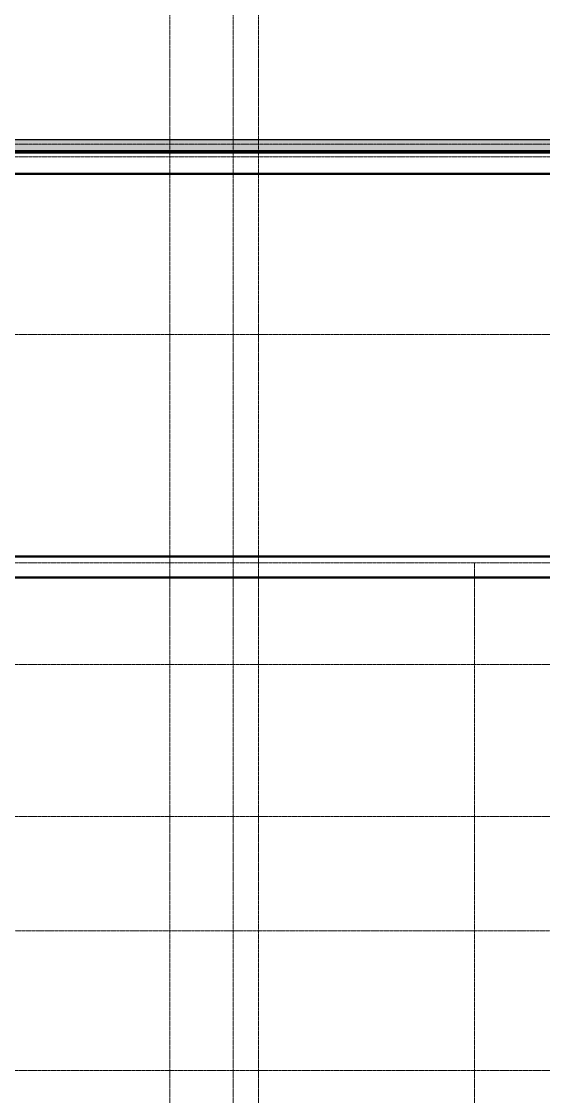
# Model space of a CAD drawing. Header units: millimetres. Extents: x -24360 to 609566, y -391049 to 148426.
# Drawn here: x 60099 to 72432, y 78282 to 103700 of the extents above; entities that cross this region are included whole.
import ezdxf

# ---------------------------------------------------------------- set-up
doc = ezdxf.new("R2010")
doc.units = ezdxf.units.MM
doc.linetypes.add('CENTER2', pattern=[28.575, 19.05, -3.175, 3.175, -3.175])
doc.layers.add('АР_Оси_РД_100', color=7, linetype='Continuous', lineweight=0, true_color=0x525252)
doc.layers.add('РД_Оси_100', color=7, linetype='Continuous', lineweight=0, true_color=0x525252)
doc.layers.add('АР_Стены ЖБ', color=7, linetype='Continuous', lineweight=30)
doc.layers.add('АР_Штриховка', color=8, linetype='Continuous', lineweight=0)
doc.layers.add('КР_Балки-0.5', color=60, linetype='Continuous', lineweight=50, plot=False)

# ---------------------------------------------------------------- blocks, each defined once
blk = doc.blocks.new('СОШ_2200_АР_ОСИ_М100_28.05.24')
at = {"layer": 'АР_Оси_РД_100', "linetype": 'CENTER2'}
for p, q in [((63600, -6155), (63600, 139938.679)), ((65100, -6155), (65100, 139938.679)), ((-5954.958, 96300), (119910, 96300)), ((-5954.958, 90900), (119910, 90900)), ((70800, -6155), (70800, 90900)), ((-5954.958, 88500), (119910, 88500)), ((-5954.958, 84900), (119910, 84900)), ((119910, 82200), (-5954.958, 82200)), ((-5954.958, 78900), (119910, 78900))]:
    blk.add_line(p, q, dxfattribs=at)
for points in [[(65700, -6155), (65700, 139938.679)], [(119910, 100950), (119410, 100800), (-5454.958, 100800), (-5954.958, 100950)], [(119910, 100350), (119410, 100500), (-5454.958, 100500), (-5954.958, 100350)]]:
    blk.add_lwpolyline(points, dxfattribs=at)

msp = doc.modelspace()

# ---------------------------------------------------------------- hatches: boundary and pattern name
at = {"layer": 'АР_Штриховка', "linetype": 'Continuous', "lineweight": 5, "true_color": 0x000000}
h = msp.add_hatch(dxfattribs=at)
h.set_pattern_fill('ANSI35', color=18, scale=25, style=0)
h.paths.add_polyline_path([(101751.898, 100650), (101751.898, 100900), (45100, 100900), (45100, 100650)], flags=0)
h.paths.add_polyline_path([(41500, 100650), (41500, 100900), (37800, 100900), (37800, 100650)], flags=0)

# ---------------------------------------------------------------- linework, layer by layer
at = {"layer": 'АР_Стены ЖБ', "color": 18, "linetype": 'Continuous', "lineweight": 30, "true_color": 0x000000}
for p, q in [((101751.898, 100900), (45100, 100900)), ((45100, 100650), (101751.898, 100650))]:
    msp.add_line(p, q, dxfattribs=at)
at = {"layer": 'КР_Балки-0.5', "color": 18, "ltscale": 200, "true_color": 0x000000}
for p, q in [((28600, 100600), (105200, 100600)), ((28600, 100600), (105200, 100600)), ((105200, 100100), (28600, 100100)), ((105200, 100100), (28600, 100100)), ((46250, 91050), (105050, 91050)), ((46250, 91050), (105050, 91050)), ((105050, 90550), (46250, 90550)), ((105050, 90550), (46250, 90550))]:
    msp.add_line(p, q, dxfattribs=at)

# ---------------------------------------------------------------- block references
at = {"layer": 'РД_Оси_100'}
msp.add_blockref('СОШ_2200_АР_ОСИ_М100_28.05.24', (0, 0), dxfattribs=at)

doc.saveas('drawing.dxf')
